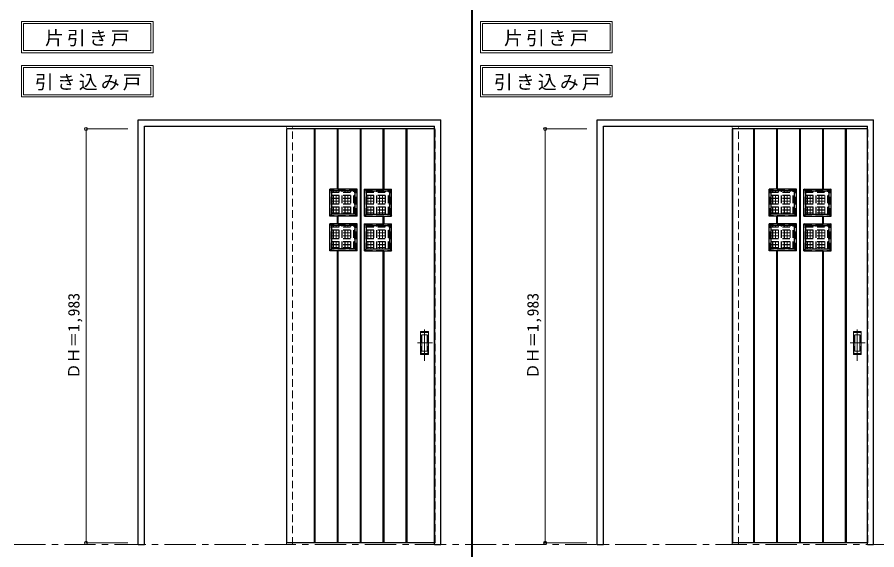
# Model space of a CAD drawing. Units: millimetres, scale not verified. Extents: x -6000 to 5700, y -4307 to 4260.
# Drawn here: x -502 to 3617, y -2588 to -36 of the extents above; entities that cross this region are included whole.
import ezdxf
from ezdxf.enums import TextEntityAlignment as Align

# ---------------------------------------------------------------- set-up
doc = ezdxf.new("R2010")
doc.units = ezdxf.units.MM
doc.header["$LTSCALE"] = 30
doc.header["$PDMODE"] = 32
doc.header["$PDSIZE"] = 15
doc.linetypes.add('CHAIN1', pattern=[8, 5, -1, 1, -1])
doc.linetypes.add('DASHED1', pattern=[1.8, 1.2, -0.6])
for name, color, linetype, lineweight in [('0-1_通り芯', 7, 'CHAIN1', 18), ('0-2_扉', 4, 'Continuous', 9), ('0-3_仕上げ', 3, 'Continuous', 25), ('0-4_枠', 3, 'Continuous', 25), ('0-6_引手', 7, 'Continuous', 18), ('0-A_文字', 7, 'Continuous', 18), ('0-B_寸法', 7, 'Continuous', 18), ('0-C_ハッチ', 4, 'DASHED1', 9), ('F-1_枠', 6, 'Continuous', 40)]:
    doc.layers.add(name, color=color, linetype=linetype, lineweight=lineweight)
doc.styles.add('ＭＳ ゴシック', font='')
doc.styles.get('ＭＳ ゴシック').set_extended_font_data('MS Gothic')

msp = doc.modelspace()

# ---------------------------------------------------------------- linework, layer by layer
at = {"layer": '0-1_通り芯'}
msp.add_line((-2916, -2562.5), (5690, -2562.5), dxfattribs=at)
at = {"layer": '0-2_扉', "linetype": 'DASHED1'}
for p, q in [((788, -571), (788, -575)), ((1498, -571), (1501, -571)), ((2925, -571), (2925, -575)), ((3572, -571), (3575, -571))]:
    msp.add_line(p, q, dxfattribs=at)
at = {"layer": '0-2_扉', "color": 3, "lineweight": 25}
for p, q in [((788, -571), (788, -2554)), ((1499, -571), (788, -571)), ((2925, -571), (2925, -2554)), ((3573, -571), (2925, -571)), ((1499, -2554), (788, -2554)), ((3573, -2554), (2925, -2554))]:
    msp.add_line(p, q, dxfattribs=at)
at = {"layer": '0-2_扉', "linetype": 'DASHED1'}
for points in [[(1498, -2554), (1501, -2554), (1501, -571)], [(3572, -2554), (3575, -2554), (3575, -571)]]:
    msp.add_lwpolyline(points, dxfattribs=at)
at = {"layer": '0-3_仕上げ'}
for p, q in [((790, -2554), (790, -571)), ((922.5, -2554), (922.5, -571)), ((926.5, -2554), (926.5, -571)), ((1032.5, -859), (1032.5, -571)), ((1036.5, -859), (1036.5, -571)), ((1142.5, -2554), (1142.5, -571)), ((1146.5, -2554), (1146.5, -571)), ((1252.5, -859), (1252.5, -571)), ((1256.5, -859), (1256.5, -571)), ((1362.5, -2554), (1362.5, -571)), ((1366.5, -2554), (1366.5, -571)), ((1499, -2554), (1499, -571)), ((2927, -2554), (2927, -571)), ((3028, -2554), (3028, -571)), ((3032, -2554), (3032, -571)), ((3138, -859), (3138, -571)), ((3142, -859), (3142, -571)), ((3248, -2554), (3248, -571)), ((3252, -2554), (3252, -571)), ((3358, -859), (3358, -571)), ((3362, -859), (3362, -571)), ((3468, -2554), (3468, -571)), ((3472, -2554), (3472, -571)), ((3573, -2554), (3573, -571)), ((1126.5, -859), (996.5, -859)), ((996.5, -989), (996.5, -859)), ((996.5, -859), (1005.5, -868)), ((1117.5, -868), (1126.5, -859)), ((1126.5, -989), (1126.5, -859)), ((1162.5, -859), (1292.5, -859)), ((1162.5, -989), (1162.5, -859)), ((1171.5, -868), (1162.5, -859)), ((1292.5, -859), (1283.5, -868)), ((1292.5, -989), (1292.5, -859)), ((3232, -859), (3102, -859)), ((3102, -989), (3102, -859)), ((3102, -859), (3111, -868)), ((3223, -868), (3232, -859)), ((3232, -989), (3232, -859)), ((3268, -859), (3398, -859)), ((3268, -989), (3268, -859)), ((3277, -868), (3268, -859)), ((3398, -859), (3389, -868)), ((3398, -989), (3398, -859)), ((1117.5, -868), (1005.5, -868)), ((1005.5, -980), (1005.5, -868)), ((1117.5, -980), (1117.5, -868)), ((1171.5, -868), (1283.5, -868)), ((1171.5, -980), (1171.5, -868)), ((1283.5, -980), (1283.5, -868)), ((3223, -868), (3111, -868)), ((3111, -980), (3111, -868)), ((3223, -980), (3223, -868)), ((3277, -868), (3389, -868)), ((3277, -980), (3277, -868)), ((3389, -980), (3389, -868)), ((1117.5, -980), (1126.5, -989)), ((1171.5, -980), (1162.5, -989)), ((3223, -980), (3232, -989)), ((3277, -980), (3268, -989)), ((1126.5, -989), (996.5, -989)), ((1126.5, -1025), (996.5, -1025)), ((996.5, -1155), (996.5, -1025)), ((996.5, -1025), (1005.5, -1034)), ((1032.5, -1025), (1032.5, -989)), ((1036.5, -1025), (1036.5, -989)), ((1117.5, -1034), (1126.5, -1025)), ((1126.5, -1155), (1126.5, -1025)), ((1162.5, -989), (1292.5, -989)), ((1162.5, -1025), (1292.5, -1025)), ((1162.5, -1155), (1162.5, -1025)), ((1171.5, -1034), (1162.5, -1025)), ((1252.5, -1025), (1252.5, -989)), ((1256.5, -1025), (1256.5, -989)), ((1292.5, -1025), (1283.5, -1034)), ((1292.5, -1155), (1292.5, -1025)), ((3232, -989), (3102, -989)), ((3232, -1025), (3102, -1025)), ((3102, -1155), (3102, -1025)), ((3102, -1025), (3111, -1034)), ((3138, -1025), (3138, -989)), ((3138, -1025), (3138, -989)), ((3142, -1025), (3142, -989)), ((3142, -1025), (3142, -989)), ((3223, -1034), (3232, -1025)), ((3232, -1155), (3232, -1025)), ((3268, -989), (3398, -989)), ((3268, -1025), (3398, -1025)), ((3268, -1155), (3268, -1025)), ((3277, -1034), (3268, -1025)), ((3358, -1025), (3358, -989)), ((3358, -1025), (3358, -989)), ((3362, -1025), (3362, -989)), ((3362, -1025), (3362, -989)), ((3398, -1025), (3389, -1034)), ((3398, -1155), (3398, -1025)), ((1117.5, -1034), (1005.5, -1034)), ((1005.5, -1146), (1005.5, -1034)), ((1117.5, -1146), (1117.5, -1034)), ((1171.5, -1034), (1283.5, -1034)), ((1171.5, -1146), (1171.5, -1034)), ((1283.5, -1146), (1283.5, -1034)), ((3223, -1034), (3111, -1034)), ((3111, -1146), (3111, -1034)), ((3223, -1146), (3223, -1034)), ((3277, -1034), (3389, -1034)), ((3277, -1146), (3277, -1034)), ((3389, -1146), (3389, -1034)), ((1117.5, -1146), (1126.5, -1155)), ((1171.5, -1146), (1162.5, -1155)), ((3223, -1146), (3232, -1155)), ((3277, -1146), (3268, -1155)), ((1126.5, -1155), (996.5, -1155)), ((1032.5, -2554), (1032.5, -1155)), ((1036.5, -2554), (1036.5, -1155)), ((1162.5, -1155), (1292.5, -1155)), ((1252.5, -2554), (1252.5, -1155)), ((1256.5, -2554), (1256.5, -1155)), ((3232, -1155), (3102, -1155)), ((3138, -2554), (3138, -1155)), ((3142, -2554), (3142, -1155)), ((3268, -1155), (3398, -1155)), ((3358, -2554), (3358, -1155)), ((3362, -2554), (3362, -1155))]:
    msp.add_line(p, q, dxfattribs=at)
at = {"layer": '0-3_仕上げ', "color": 7, "lineweight": 18}
for p, q in [((924.5, -2554), (924.5, -571)), ((1034.5, -859), (1034.5, -571)), ((1144.5, -2554), (1144.5, -571)), ((1254.5, -859), (1254.5, -571)), ((1364.5, -2554), (1364.5, -571)), ((3030, -2554), (3030, -571)), ((3140, -859), (3140, -571)), ((3250, -2554), (3250, -571)), ((3360, -859), (3360, -571)), ((3470, -2554), (3470, -571)), ((1034.5, -1025), (1034.5, -989)), ((1254.5, -1025), (1254.5, -989)), ((3140, -1025), (3140, -989)), ((3140, -1025), (3140, -989)), ((3360, -1025), (3360, -989)), ((3360, -1025), (3360, -989)), ((1034.5, -2554), (1034.5, -1155)), ((1254.5, -2554), (1254.5, -1155)), ((3140, -2554), (3140, -1155)), ((3360, -2554), (3360, -1155))]:
    msp.add_line(p, q, dxfattribs=at)
at = {"layer": '0-3_仕上げ', "linetype": 'DASHED1'}
for p, q in [((1124.5, -861), (998.5, -861)), ((1124.5, -987), (1124.5, -861)), ((1164.5, -861), (1290.5, -861)), ((1164.5, -987), (1164.5, -861)), ((3230, -861), (3104, -861)), ((3230, -987), (3230, -861)), ((3270, -861), (3396, -861)), ((3270, -987), (3270, -861)), ((1124.5, -1027), (998.5, -1027)), ((1124.5, -1153), (1124.5, -1027)), ((1164.5, -1027), (1290.5, -1027)), ((1164.5, -1153), (1164.5, -1027)), ((3230, -1027), (3104, -1027)), ((3230, -1153), (3230, -1027)), ((3270, -1027), (3396, -1027)), ((3270, -1153), (3270, -1027))]:
    msp.add_line(p, q, dxfattribs=at)
for points in [[(1124.5, -987), (998.5, -987), (998.5, -861)], [(1164.5, -987), (1290.5, -987), (1290.5, -861)], [(3230, -987), (3104, -987), (3104, -861)], [(3270, -987), (3396, -987), (3396, -861)], [(1124.5, -1153), (998.5, -1153), (998.5, -1027)], [(1164.5, -1153), (1290.5, -1153), (1290.5, -1027)], [(3230, -1153), (3104, -1153), (3104, -1027)], [(3270, -1153), (3396, -1153), (3396, -1027)]]:
    msp.add_lwpolyline(points, dxfattribs=at)
at = {"layer": '0-3_仕上げ'}
for points in [[(1117.5, -980), (1005.5, -980), (996.5, -989)], [(1171.5, -980), (1283.5, -980), (1292.5, -989)], [(3223, -980), (3111, -980), (3102, -989)], [(3277, -980), (3389, -980), (3398, -989)], [(1117.5, -1146), (1005.5, -1146), (996.5, -1155)], [(1171.5, -1146), (1283.5, -1146), (1292.5, -1155)], [(3223, -1146), (3111, -1146), (3102, -1155)], [(3277, -1146), (3389, -1146), (3398, -1155)]]:
    msp.add_lwpolyline(points, dxfattribs=at)
at = {"layer": '0-4_枠'}
for p, q in [((78, -2562.5), (78, -527.5)), ((78, -527.5), (1528, -527.5)), ((1528, -2562.5), (1528, -527.5)), ((2278, -2562.5), (2278, -527.5)), ((2278, -527.5), (3602, -527.5)), ((3602, -2562.5), (3602, -527.5)), ((108, -557.5), (1498, -557.5)), ((1498, -2562.5), (1498, -557.5)), ((2308, -557.5), (3572, -557.5)), ((3572, -2562.5), (3572, -557.5)), ((1498, -2562.5), (1528, -2562.5)), ((3572, -2562.5), (3602, -2562.5))]:
    msp.add_line(p, q, dxfattribs=at)
at = {"layer": '0-4_枠', "color": 4, "linetype": 'DASHED1', "lineweight": 9}
for p, q in [((788, -2562.5), (788, -557.5)), ((818, -2562.5), (818, -557.5)), ((2925, -2562.5), (2925, -557.5)), ((2955, -2562.5), (2955, -557.5)), ((788, -2562.5), (818, -2562.5)), ((2925, -2562.5), (2955, -2562.5))]:
    msp.add_line(p, q, dxfattribs=at)
at = {"layer": '0-4_枠'}
for points in [[(78, -2562.5), (108, -2562.5), (108, -557.5)], [(2278, -2562.5), (2308, -2562.5), (2308, -557.5)]]:
    msp.add_lwpolyline(points, dxfattribs=at)
at = {"layer": '0-6_引手', "linetype": 'CHAIN1'}
for p, q in [((1450, -1681.73), (1450, -1510.88)), ((1488.07, -1596.5), (1415.56, -1596.5))]:
    msp.add_line(p, q, dxfattribs=at)
at = {"layer": '0-6_引手'}
for p, q in [((1469, -1541.5), (1431, -1541.5)), ((1431, -1651.5), (1431, -1541.5)), ((1462.5, -1557.5), (1437.5, -1557.5)), ((1437.5, -1635.5), (1437.5, -1557.5)), ((1462.5, -1635.5), (1462.5, -1557.5)), ((1469, -1651.5), (1469, -1541.5)), ((1462.5, -1635.5), (1437.5, -1635.5)), ((1469, -1651.5), (1431, -1651.5))]:
    msp.add_line(p, q, dxfattribs=at)
at = {"layer": '0-6_引手', "linetype": 'DASHED1'}
for p, q in [((1434, -1647.5), (1434, -1545.5)), ((1466, -1647.5), (1434, -1647.5))]:
    msp.add_line(p, q, dxfattribs=at)
msp.add_lwpolyline([(1466, -1647.5), (1466, -1545.5), (1434, -1545.5)], dxfattribs=at)
at = {"layer": '0-A_文字'}
for p, q in [((-482, -55.5), (-482, -205.5)), ((-472, -65.5), (-472, -195.5)), ((-472, -65.5), (139.03, -65.5)), ((139.03, -65.5), (139.03, -195.5)), ((1718, -55.5), (1718, -205.5)), ((1728, -65.5), (1728, -195.5)), ((1728, -65.5), (2339.03, -65.5)), ((2339.03, -65.5), (2339.03, -195.5)), ((-482, -205.5), (149.03, -205.5)), ((-472, -195.5), (139.03, -195.5)), ((1718, -205.5), (2349.03, -205.5)), ((1728, -195.5), (2339.03, -195.5)), ((-482, -266.97), (-482, -416.97)), ((-472, -276.97), (-472, -406.97)), ((-472, -276.97), (139.03, -276.97)), ((139.03, -276.97), (139.03, -406.97)), ((1718, -266.97), (1718, -416.97)), ((1728, -276.97), (1728, -406.97)), ((1728, -276.97), (2339.03, -276.97)), ((2339.03, -276.97), (2339.03, -406.97)), ((-472, -406.97), (139.03, -406.97)), ((1728, -406.97), (2339.03, -406.97)), ((-482, -416.97), (149.03, -416.97)), ((1718, -416.97), (2349.03, -416.97))]:
    msp.add_line(p, q, dxfattribs=at)
for points in [[(-482, -55.5), (149.03, -55.5), (149.03, -205.5)], [(1718, -55.5), (2349.03, -55.5), (2349.03, -205.5)], [(-482, -266.97), (149.03, -266.97), (149.03, -416.97)], [(1718, -266.97), (2349.03, -266.97), (2349.03, -416.97)]]:
    msp.add_lwpolyline(points, dxfattribs=at)
at = {"layer": '0-B_寸法', "color": 4, "lineweight": 9}
for p, q in [((-172, -571), (-172, -2554)), ((-172, -571), (28, -571)), ((2028, -571), (2028, -2554)), ((2028, -571), (2228, -571)), ((-172, -2554), (28, -2554)), ((2028, -2554), (2228, -2554))]:
    msp.add_line(p, q, dxfattribs=at)
at = {"layer": '0-B_寸法', "linetype": 'CHAIN1'}
for p, q in [((3524, -1681.73), (3524, -1510.88)), ((3562.07, -1596.5), (3489.56, -1596.5))]:
    msp.add_line(p, q, dxfattribs=at)
at = {"layer": '0-B_寸法'}
for p, q in [((3543, -1541.5), (3505, -1541.5)), ((3505, -1651.5), (3505, -1541.5)), ((3536.5, -1557.5), (3511.5, -1557.5)), ((3511.5, -1635.5), (3511.5, -1557.5)), ((3536.5, -1635.5), (3536.5, -1557.5)), ((3543, -1651.5), (3543, -1541.5)), ((3536.5, -1635.5), (3511.5, -1635.5)), ((3543, -1651.5), (3505, -1651.5))]:
    msp.add_line(p, q, dxfattribs=at)
at = {"layer": '0-B_寸法', "linetype": 'DASHED1'}
for p, q in [((3508, -1647.5), (3508, -1545.5)), ((3540, -1647.5), (3508, -1647.5))]:
    msp.add_line(p, q, dxfattribs=at)
msp.add_lwpolyline([(3540, -1647.5), (3540, -1545.5), (3508, -1545.5)], dxfattribs=at)
at = {"layer": '0-B_寸法'}
for p in [(-172, -571), (2028, -571), (-172, -2554), (2028, -2554)]:
    msp.add_point(p, dxfattribs=at)
at = {"layer": '0-C_ハッチ'}
for p, q in [((1005.5, -874.5), (1117.5, -874.5)), ((1005.5, -875.5), (1117.5, -875.5)), ((1005.5, -888.5), (1117.5, -888.5)), ((1005.5, -889.5), (1117.5, -889.5)), ((1005.5, -902.5), (1117.5, -902.5)), ((1005.5, -903.5), (1117.5, -903.5)), ((1012, -980), (1012, -868)), ((1013, -980), (1013, -868)), ((1026, -980), (1026, -868)), ((1027, -980), (1027, -868)), ((1040, -980), (1040, -868)), ((1041, -980), (1041, -868)), ((1054, -980), (1054, -868)), ((1055, -980), (1055, -868)), ((1068, -980), (1068, -868)), ((1069, -980), (1069, -868)), ((1082, -980), (1082, -868)), ((1083, -980), (1083, -868)), ((1096, -980), (1096, -868)), ((1097, -980), (1097, -868)), ((1110, -980), (1110, -868)), ((1111, -980), (1111, -868)), ((1171.5, -874.5), (1283.5, -874.5)), ((1171.5, -875.5), (1283.5, -875.5)), ((1171.5, -888.5), (1283.5, -888.5)), ((1171.5, -889.5), (1283.5, -889.5)), ((1171.5, -902.5), (1283.5, -902.5)), ((1171.5, -903.5), (1283.5, -903.5)), ((1178, -980), (1178, -868)), ((1179, -980), (1179, -868)), ((1192, -980), (1192, -868)), ((1193, -980), (1193, -868)), ((1206, -980), (1206, -868)), ((1207, -980), (1207, -868)), ((1220, -980), (1220, -868)), ((1221, -980), (1221, -868)), ((1234, -980), (1234, -868)), ((1235, -980), (1235, -868)), ((1248, -980), (1248, -868)), ((1249, -980), (1249, -868)), ((1262, -980), (1262, -868)), ((1263, -980), (1263, -868)), ((1276, -980), (1276, -868)), ((1277, -980), (1277, -868)), ((3111, -874.5), (3223, -874.5)), ((3111, -875.5), (3223, -875.5)), ((3111, -888.5), (3223, -888.5)), ((3111, -889.5), (3223, -889.5)), ((3111, -902.5), (3223, -902.5)), ((3111, -903.5), (3223, -903.5)), ((3117.5, -980), (3117.5, -868)), ((3118.5, -980), (3118.5, -868)), ((3131.5, -980), (3131.5, -868)), ((3132.5, -980), (3132.5, -868)), ((3145.5, -980), (3145.5, -868)), ((3146.5, -980), (3146.5, -868)), ((3159.5, -980), (3159.5, -868)), ((3160.5, -980), (3160.5, -868)), ((3173.5, -980), (3173.5, -868)), ((3174.5, -980), (3174.5, -868)), ((3187.5, -980), (3187.5, -868)), ((3188.5, -980), (3188.5, -868)), ((3201.5, -980), (3201.5, -868)), ((3202.5, -980), (3202.5, -868)), ((3215.5, -980), (3215.5, -868)), ((3216.5, -980), (3216.5, -868)), ((3277, -874.5), (3389, -874.5)), ((3277, -875.5), (3389, -875.5)), ((3277, -888.5), (3389, -888.5)), ((3277, -889.5), (3389, -889.5)), ((3277, -902.5), (3389, -902.5)), ((3277, -903.5), (3389, -903.5)), ((3283.5, -980), (3283.5, -868)), ((3284.5, -980), (3284.5, -868)), ((3297.5, -980), (3297.5, -868)), ((3298.5, -980), (3298.5, -868)), ((3311.5, -980), (3311.5, -868)), ((3312.5, -980), (3312.5, -868)), ((3325.5, -980), (3325.5, -868)), ((3326.5, -980), (3326.5, -868)), ((3339.5, -980), (3339.5, -868)), ((3340.5, -980), (3340.5, -868)), ((3353.5, -980), (3353.5, -868)), ((3354.5, -980), (3354.5, -868)), ((3367.5, -980), (3367.5, -868)), ((3368.5, -980), (3368.5, -868)), ((3381.5, -980), (3381.5, -868)), ((3382.5, -980), (3382.5, -868)), ((1005.5, -916.5), (1117.5, -916.5)), ((1005.5, -917.5), (1117.5, -917.5)), ((1005.5, -930.5), (1117.5, -930.5)), ((1005.5, -931.5), (1117.5, -931.5)), ((1005.5, -944.5), (1117.5, -944.5)), ((1005.5, -945.5), (1117.5, -945.5)), ((1171.5, -916.5), (1283.5, -916.5)), ((1171.5, -917.5), (1283.5, -917.5)), ((1171.5, -930.5), (1283.5, -930.5)), ((1171.5, -931.5), (1283.5, -931.5)), ((1171.5, -944.5), (1283.5, -944.5)), ((1171.5, -945.5), (1283.5, -945.5)), ((3111, -916.5), (3223, -916.5)), ((3111, -917.5), (3223, -917.5)), ((3111, -930.5), (3223, -930.5)), ((3111, -931.5), (3223, -931.5)), ((3111, -944.5), (3223, -944.5)), ((3111, -945.5), (3223, -945.5)), ((3277, -916.5), (3389, -916.5)), ((3277, -917.5), (3389, -917.5)), ((3277, -930.5), (3389, -930.5)), ((3277, -931.5), (3389, -931.5)), ((3277, -944.5), (3389, -944.5)), ((3277, -945.5), (3389, -945.5)), ((1005.5, -958.5), (1117.5, -958.5)), ((1005.5, -959.5), (1117.5, -959.5)), ((1005.5, -972.5), (1117.5, -972.5)), ((1005.5, -973.5), (1117.5, -973.5)), ((1171.5, -958.5), (1283.5, -958.5)), ((1171.5, -959.5), (1283.5, -959.5)), ((1171.5, -972.5), (1283.5, -972.5)), ((1171.5, -973.5), (1283.5, -973.5)), ((3111, -958.5), (3223, -958.5)), ((3111, -959.5), (3223, -959.5)), ((3111, -972.5), (3223, -972.5)), ((3111, -973.5), (3223, -973.5)), ((3277, -958.5), (3389, -958.5)), ((3277, -959.5), (3389, -959.5)), ((3277, -972.5), (3389, -972.5)), ((3277, -973.5), (3389, -973.5)), ((1005.5, -1040.5), (1117.5, -1040.5)), ((1005.5, -1041.5), (1117.5, -1041.5)), ((1005.5, -1054.5), (1117.5, -1054.5)), ((1005.5, -1055.5), (1117.5, -1055.5)), ((1005.5, -1068.5), (1117.5, -1068.5)), ((1005.5, -1069.5), (1117.5, -1069.5)), ((1012, -1146), (1012, -1034)), ((1013, -1146), (1013, -1034)), ((1026, -1146), (1026, -1034)), ((1027, -1146), (1027, -1034)), ((1040, -1146), (1040, -1034)), ((1041, -1146), (1041, -1034)), ((1054, -1146), (1054, -1034)), ((1055, -1146), (1055, -1034)), ((1068, -1146), (1068, -1034)), ((1069, -1146), (1069, -1034)), ((1082, -1146), (1082, -1034)), ((1083, -1146), (1083, -1034)), ((1096, -1146), (1096, -1034)), ((1097, -1146), (1097, -1034)), ((1110, -1146), (1110, -1034)), ((1111, -1146), (1111, -1034)), ((1171.5, -1040.5), (1283.5, -1040.5)), ((1171.5, -1041.5), (1283.5, -1041.5)), ((1171.5, -1054.5), (1283.5, -1054.5)), ((1171.5, -1055.5), (1283.5, -1055.5)), ((1171.5, -1068.5), (1283.5, -1068.5)), ((1171.5, -1069.5), (1283.5, -1069.5)), ((1178, -1146), (1178, -1034)), ((1179, -1146), (1179, -1034)), ((1192, -1146), (1192, -1034)), ((1193, -1146), (1193, -1034)), ((1206, -1146), (1206, -1034)), ((1207, -1146), (1207, -1034)), ((1220, -1146), (1220, -1034)), ((1221, -1146), (1221, -1034)), ((1234, -1146), (1234, -1034)), ((1235, -1146), (1235, -1034)), ((1248, -1146), (1248, -1034)), ((1249, -1146), (1249, -1034)), ((1262, -1146), (1262, -1034)), ((1263, -1146), (1263, -1034)), ((1276, -1146), (1276, -1034)), ((1277, -1146), (1277, -1034)), ((3111, -1040.5), (3223, -1040.5)), ((3111, -1041.5), (3223, -1041.5)), ((3111, -1054.5), (3223, -1054.5)), ((3111, -1055.5), (3223, -1055.5)), ((3111, -1068.5), (3223, -1068.5)), ((3111, -1069.5), (3223, -1069.5)), ((3117.5, -1146), (3117.5, -1034)), ((3118.5, -1146), (3118.5, -1034)), ((3131.5, -1146), (3131.5, -1034)), ((3132.5, -1146), (3132.5, -1034)), ((3145.5, -1146), (3145.5, -1034)), ((3146.5, -1146), (3146.5, -1034)), ((3159.5, -1146), (3159.5, -1034)), ((3160.5, -1146), (3160.5, -1034)), ((3173.5, -1146), (3173.5, -1034)), ((3174.5, -1146), (3174.5, -1034)), ((3187.5, -1146), (3187.5, -1034)), ((3188.5, -1146), (3188.5, -1034)), ((3201.5, -1146), (3201.5, -1034)), ((3202.5, -1146), (3202.5, -1034)), ((3215.5, -1146), (3215.5, -1034)), ((3216.5, -1146), (3216.5, -1034)), ((3277, -1040.5), (3389, -1040.5)), ((3277, -1041.5), (3389, -1041.5)), ((3277, -1054.5), (3389, -1054.5)), ((3277, -1055.5), (3389, -1055.5)), ((3277, -1068.5), (3389, -1068.5)), ((3277, -1069.5), (3389, -1069.5)), ((3283.5, -1146), (3283.5, -1034)), ((3284.5, -1146), (3284.5, -1034)), ((3297.5, -1146), (3297.5, -1034)), ((3298.5, -1146), (3298.5, -1034)), ((3311.5, -1146), (3311.5, -1034)), ((3312.5, -1146), (3312.5, -1034)), ((3325.5, -1146), (3325.5, -1034)), ((3326.5, -1146), (3326.5, -1034)), ((3339.5, -1146), (3339.5, -1034)), ((3340.5, -1146), (3340.5, -1034)), ((3353.5, -1146), (3353.5, -1034)), ((3354.5, -1146), (3354.5, -1034)), ((3367.5, -1146), (3367.5, -1034)), ((3368.5, -1146), (3368.5, -1034)), ((3381.5, -1146), (3381.5, -1034)), ((3382.5, -1146), (3382.5, -1034)), ((1005.5, -1082.5), (1117.5, -1082.5)), ((1005.5, -1083.5), (1117.5, -1083.5)), ((1005.5, -1096.5), (1117.5, -1096.5)), ((1005.5, -1097.5), (1117.5, -1097.5)), ((1005.5, -1110.5), (1117.5, -1110.5)), ((1005.5, -1111.5), (1117.5, -1111.5)), ((1171.5, -1082.5), (1283.5, -1082.5)), ((1171.5, -1083.5), (1283.5, -1083.5)), ((1171.5, -1096.5), (1283.5, -1096.5)), ((1171.5, -1097.5), (1283.5, -1097.5)), ((1171.5, -1110.5), (1283.5, -1110.5)), ((1171.5, -1111.5), (1283.5, -1111.5)), ((3111, -1082.5), (3223, -1082.5)), ((3111, -1083.5), (3223, -1083.5)), ((3111, -1096.5), (3223, -1096.5)), ((3111, -1097.5), (3223, -1097.5)), ((3111, -1110.5), (3223, -1110.5)), ((3111, -1111.5), (3223, -1111.5)), ((3277, -1082.5), (3389, -1082.5)), ((3277, -1083.5), (3389, -1083.5)), ((3277, -1096.5), (3389, -1096.5)), ((3277, -1097.5), (3389, -1097.5)), ((3277, -1110.5), (3389, -1110.5)), ((3277, -1111.5), (3389, -1111.5)), ((1005.5, -1124.5), (1117.5, -1124.5)), ((1005.5, -1125.5), (1117.5, -1125.5)), ((1005.5, -1138.5), (1117.5, -1138.5)), ((1005.5, -1139.5), (1117.5, -1139.5)), ((1171.5, -1124.5), (1283.5, -1124.5)), ((1171.5, -1125.5), (1283.5, -1125.5)), ((1171.5, -1138.5), (1283.5, -1138.5)), ((1171.5, -1139.5), (1283.5, -1139.5)), ((3111, -1124.5), (3223, -1124.5)), ((3111, -1125.5), (3223, -1125.5)), ((3111, -1138.5), (3223, -1138.5)), ((3111, -1139.5), (3223, -1139.5)), ((3277, -1124.5), (3389, -1124.5)), ((3277, -1125.5), (3389, -1125.5)), ((3277, -1138.5), (3389, -1138.5)), ((3277, -1139.5), (3389, -1139.5))]:
    msp.add_line(p, q, dxfattribs=at)
at = {"layer": 'F-1_枠'}
msp.add_line((1678, -3790), (1678, 4175), dxfattribs=at)

# ---------------------------------------------------------------- texts
at = {"layer": '0-A_文字', "char_height": 65.98, "attachment_point": 7, "style": 'ＭＳ ゴシック'}
for s, insert in [('\\T1.17;片引き戸', (-368.98, -175.5)), ('\\T1.17;片引き戸', (1831.02, -175.5)), ('\\T1.17;引き込み戸', (-417.34, -386.97)), ('\\T1.17;引き込み戸', (1782.66, -386.97))]:
    msp.add_mtext(s, dxfattribs=dict(at, insert=insert))
at = {"layer": '0-B_寸法', "style": 'ＭＳ ゴシック'}
for p in [(-187, -1768.75), (2013, -1768.75)]:
    msp.add_text('ＤＨ＝1,983', height=54.99, rotation=90, dxfattribs=at).set_placement(p, align=Align.BOTTOM_LEFT)

doc.saveas('drawing.dxf')
